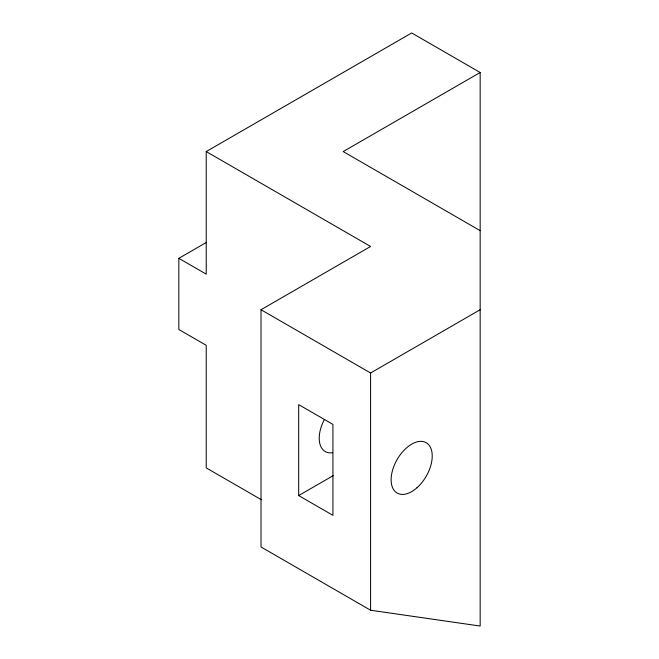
<?xml version="1.0" encoding="UTF-8"?>
<svg xmlns="http://www.w3.org/2000/svg" width="659" height="659" viewBox="0 0 659 659"><rect width="100%" height="100%" fill="white"/><g stroke="black" fill="none" stroke-linecap="round" stroke-linejoin="round"><path stroke-width="0.99" d="M206.226 151.57L411.686 32.95L480.164 72.49L480.164 626.05L370.589 610.234L261.013 546.97L261.013 309.73L370.589 246.466L206.226 151.57L206.226 274.144L178.836 258.328L178.836 329.5L206.226 345.316L206.226 467.89L261.31 499.695M480.164 72.49L343.199 151.57L480.164 230.65M178.836 258.328L206.407 242.413M261.013 309.73L370.589 372.994L480.164 309.73M298.684 495.568L332.927 515.338L332.927 424.396L298.684 404.626L298.684 495.568L333.256 475.609M370.589 372.994L370.589 610.234M332.556 452.749A29.054 16.772 -60 0 1 324.376 419.544M416.999 487.734A29.054 16.772 -60 0 0 426.208 442.724A29.054 16.772 -60 0 0 391.833 473.203A29.054 16.772 -60 0 0 416.999 487.734"/></g></svg>
